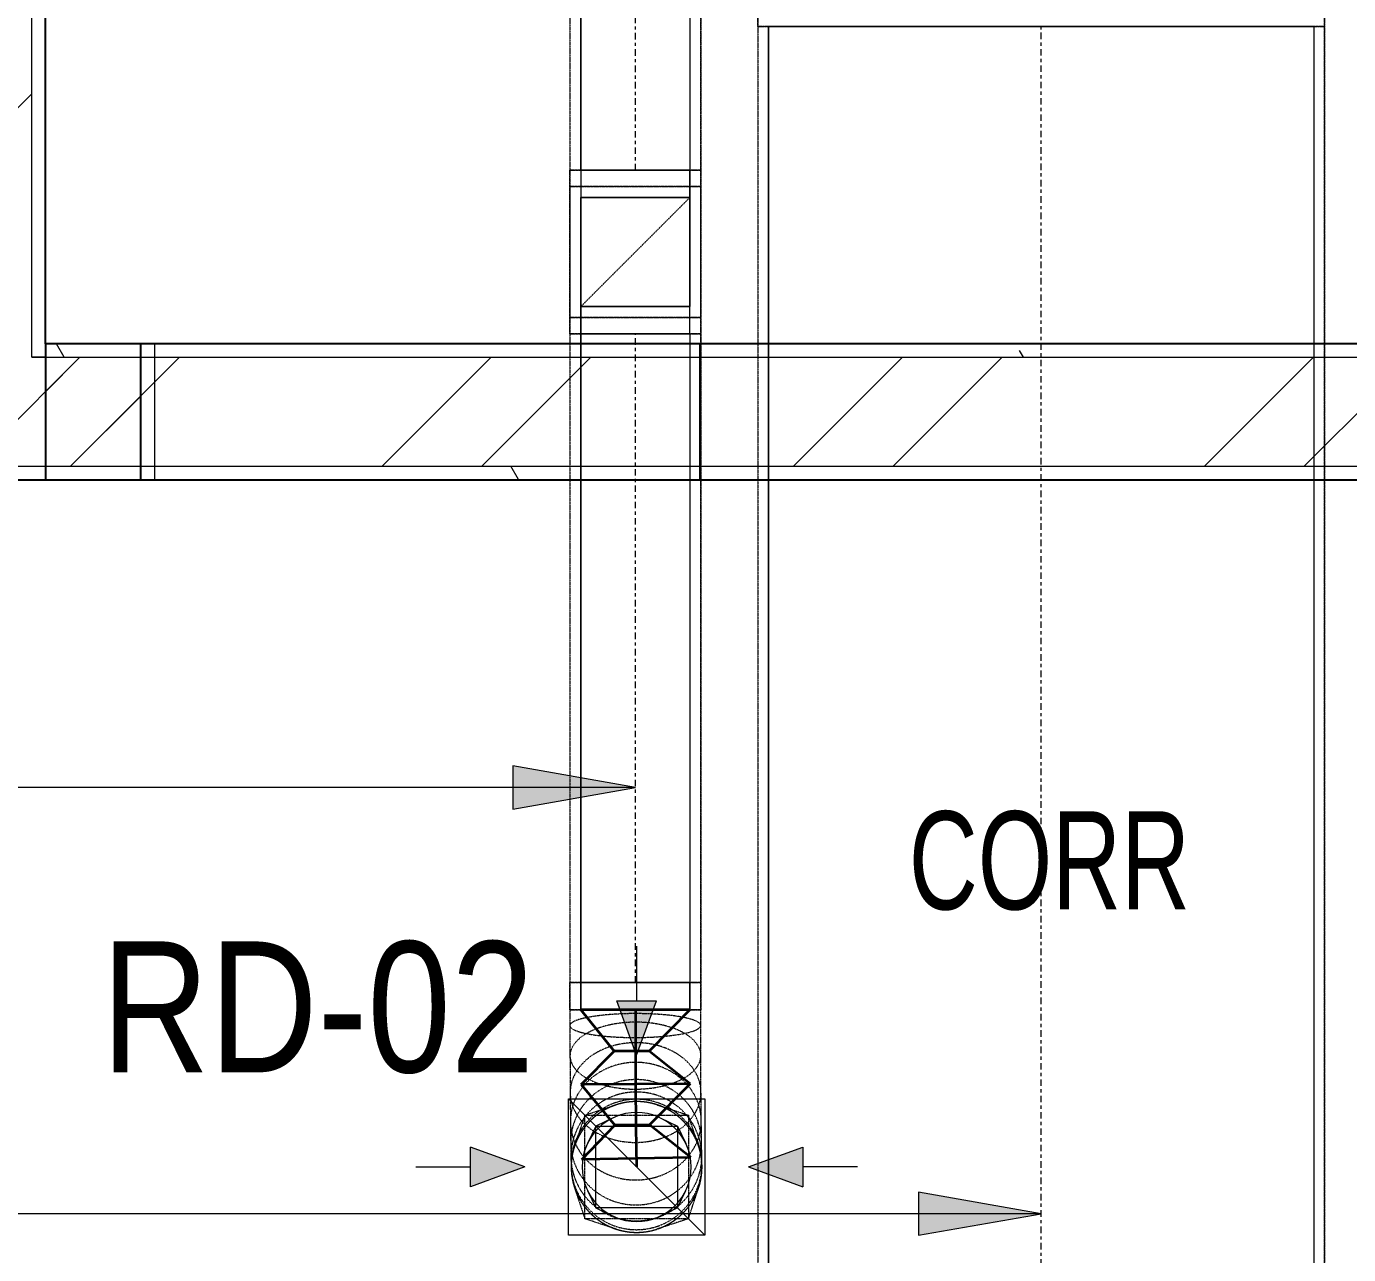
# Model space of a CAD drawing. Header units: inches. Extents: x -83664 to 20107, y -47222 to 19398.
# Drawn here: x -17882 to -15457, y -24710 to -22458 of the extents above; entities that cross this region are included whole.
import ezdxf

# ---------------------------------------------------------------- set-up
doc = ezdxf.new("R2010")
doc.units = ezdxf.units.IN
doc.header["$MEASUREMENT"] = 0
for name, pattern in [('Center', [29.999999, 12, -6, 6, -6]), ('Hidden 0_50', [1.0584, 0.5292, -0.5292]), ('Hidden 1_5', [2.2, 1.5, -0.7])]:
    doc.linetypes.add(name, pattern=pattern)
for name, color, linetype, lineweight in [('A-DETL-GENF', 7, 'Continuous', 9), ('A-WALL', 7, 'Continuous', 9), ('A-WALL-PATT', 7, 'Continuous', 25), ('G-ANNO-TEXT', 7, 'Continuous', 9), ('M-HVAC-CDFF', 7, 'Continuous', 9), ('M-HVAC-DUCT-ANNO', 7, 'Continuous', 9), ('M-HVAC-DUCT-CNTR', 7, 'Center', 9), ('M-HVAC-DUCT-IDEN', 7, 'Continuous', 18), ('ROOM TAG', 7, 'Continuous', 9)]:
    doc.layers.add(name, color=color, linetype=linetype, lineweight=lineweight)
for name, color, linetype, lineweight, true_color in [('FF ROOM TAG_dwg', 7, 'Continuous', 9, 0x767676), ('M-HVAC-DUCT', 7, 'Continuous', 9, 0xffe97f), ('M-HVAC-DUCT-PATT', 7, 'Continuous', 35, 0x007f00)]:
    doc.layers.add(name, color=color, linetype=linetype, lineweight=lineweight, true_color=true_color)
doc.styles.add('Arial Narrow_20', font='ARIALN.TTF', dxfattribs={"width": 0.85, "height": 4572})
doc.styles.add('Arial Narrow_21', font='ARIALN.TTF', dxfattribs={"height": 240})
pattern_1 = [(0, (0, 0), (1219.2, 304.8), [50.292, -864.108, 50.292, -864.108, -4876.8]), (0, (0, 0), (1219.2, 304.8), [-1828.8, 50.292, -1778.508, 50.292, -864.108, -2133.6]), (0, (0, 0), (1219.2, 304.8), [-4572, 50.292, -559.308, 50.292, -1473.708]), (120, (457.2, 152.4), (-873.56454, 903.4582), [50.292, -864.108, 50.292, -864.108, -4876.8]), (120, (457.2, 152.4), (-873.56454, 903.4582), [-1828.8, 50.292, -1778.508, 50.292, -864.108, -2133.6]), (120, (457.2, 152.4), (-873.56454, 903.4582), [-4572, 50.292, -559.308, 50.292, -1473.708]), (240, (609.6, 762), (-345.63546, -1208.2582), [50.292, -864.108, 50.292, -864.108, -4876.8]), (240, (609.6, 762), (-345.63546, -1208.2582), [-1828.8, 50.292, -1778.508, 50.292, -864.108, -2133.6]), (240, (609.6, 762), (-345.63546, -1208.2582), [-4572, 50.292, -559.308, 50.292, -1473.708])]
pattern_2 = [(45, (0, 0), (-377.1708, 377.1708), []), (45, (0, 571.5), (-377.1708, 377.1708), [])]

# ---------------------------------------------------------------- blocks, each defined once
blk = doc.blocks.new('GCE-AT-Return Air Rectangular Diffuser - 150x150-V71-FIRST FLOOR AC CONDITIONING LAYOUT - PART A')
at = {"layer": 'A-DETL-GENF', "true_color": 0xff00ff}
for points in [[(0, 205), (36.4, 305), (-36.4, 305)], [(-305, -36.4), (-205, 0), (-305, 36.4)], [(305, -36.4), (305, 36.4), (205, 0)], [(36.4, -305), (0, -205), (-36.4, -305)]]:
    blk.add_hatch(color=6, dxfattribs=at).paths.add_polyline_path(points)
at = {"layer": 'A-DETL-GENF', "color": 6, "true_color": 0xff00ff}
for p, q in [((0, 405), (0, 305)), ((0, 205), (-36.4, 305)), ((-36.4, 305), (36.4, 305)), ((0, 205), (36.4, 305)), ((-125, 125), (125, 125)), ((-125, -125), (-125, 125)), ((-125, 125), (125, -125)), ((125, 125), (125, -125)), ((-205, 0), (-305, 36.4)), ((-305, -36.4), (-305, 36.4)), ((205, 0), (305, 36.4)), ((305, 36.4), (305, -36.4)), ((405, 0), (305, 0)), ((-405, 0), (-305, 0)), ((-205, 0), (-305, -36.4)), ((205, 0), (305, -36.4)), ((125, -125), (-125, -125)), ((0, -205), (-36.4, -305)), ((0, -205), (36.4, -305)), ((-36.4, -305), (36.4, -305)), ((0, -405), (0, -305))]:
    blk.add_line(p, q, dxfattribs=at)
blk = doc.blocks.new('M_Rectangular to Round Transition - Angle - 45 Degree-7598639-FIRST FLOOR AC CONDITIONING LAYOUT - PART A')
at = {"layer": 'M-HVAC-DUCT', "color": 6, "true_color": 0xff00ff}
for p, q in [((137466.3, 77124.3), (137434.4, 77109)), ((137552.4, 77124.3), (137584.4, 77109)), ((137434.4, 77109), (137419.1, 77077.1)), ((137434.4, 77109), (137584.4, 77109)), ((137434.4, 76959), (137434.4, 77109)), ((137584.4, 77109), (137599.6, 77077.1)), ((137584.4, 77109), (137584.4, 76959)), ((137419.1, 76990.9), (137434.4, 76959)), ((137584.4, 76959), (137599.6, 76990.9)), ((137434.4, 76959), (137466.3, 76943.8)), ((137584.4, 76959), (137434.4, 76959)), ((137584.4, 76959), (137552.4, 76943.8))]:
    blk.add_line(p, q, dxfattribs=at)
for start, end in [(90, 180), (0, 90), (180, 270), (270, 0)]:
    blk.add_arc((137509.4, 77034), 100, start, end, dxfattribs=at)
blk = doc.blocks.new('M_Rec to Rnd Transition - Angle - 60 Degree-V162-FIRST FLOOR AC CONDITIONING LAYOUT - PART A')
at = {"layer": 'M-HVAC-DUCT', "color": 6, "true_color": 0xff00ff}
for p, q in [((0, 100), (50, 100)), ((50, 100), (0, 100)), ((0, 100), (0, -100)), ((0, -100), (0, 100)), ((50, 0), (50, 100)), ((50, 0), (50, 100)), ((50, -100), (50, 0)), ((50, -100), (50, 0)), ((0, -100), (50, -100)), ((50, -100), (0, -100))]:
    blk.add_line(p, q, dxfattribs=at)
blk = doc.blocks.new('M_Rec Elbow - Radius - 0_75W-V170-FIRST FLOOR AC CONDITIONING LAYOUT - PART A')
at = {"layer": 'M-HVAC-DUCT', "color": 6, "true_color": 0xff00ff}
for p, q in [((134791.4, 75600.8), (134591.4, 75600.8)), ((134591.4, 75400.8), (134591.4, 75600.8)), ((134591.4, 75600.8), (134791.4, 75600.8)), ((134591.4, 75350.8), (134591.4, 75600.8)), ((134791.4, 75600.8), (134791.4, 75400.8)), ((134791.4, 75350.8), (134791.4, 75600.8)), ((134791.4, 75400.8), (134591.4, 75400.8)), ((134591.4, 75400.8), (134591.4, 75350.8)), ((134791.4, 75350.8), (134791.4, 75400.8)), ((134591.4, 75350.8), (134791.4, 75350.8)), ((134791.4, 75350.8), (134591.4, 75350.8))]:
    blk.add_line(p, q, dxfattribs=at)
blk = doc.blocks.new('M_Rec Elbow - Radius - 0_75W-V171-FIRST FLOOR AC CONDITIONING LAYOUT - PART A')
at = {"layer": 'M-HVAC-DUCT', "color": 6, "true_color": 0xff00ff}
for p, q in [((134791.4, 75650.8), (134591.4, 75650.8)), ((134591.4, 75650.8), (134791.4, 75650.8)), ((134591.4, 75650.8), (134591.4, 75600.8)), ((134591.4, 75650.8), (134591.4, 75400.8)), ((134791.4, 75600.8), (134791.4, 75650.8)), ((134791.4, 75650.8), (134791.4, 75400.8)), ((134591.4, 75600.8), (134791.4, 75600.8)), ((134791.4, 75600.8), (134591.4, 75600.8)), ((134591.4, 75600.8), (134591.4, 75400.8)), ((134791.4, 75400.8), (134791.4, 75600.8)), ((134591.4, 75400.8), (134791.4, 75400.8))]:
    blk.add_line(p, q, dxfattribs=at)
blk = doc.blocks.new('TEMW-SMBZ-HO-BM-HVAC-00002_rvt-1-FIRST FLOOR AC CONDITIONING LAYOUT - PART A')
at = {"layer": 'M-HVAC-DUCT', "color": 6, "linetype": 'Hidden 0_50', "true_color": 0xff00ff}
for p, q in [((134571.4, 77767), (134571.4, 75650.8)), ((134571.4, 77767), (134571.4, 75650.8)), ((134811.4, 75650.8), (134811.4, 77767)), ((134811.4, 77767), (134811.4, 75650.8)), ((134915.8, 76347.4), (134915.8, 75914.6)), ((135955.8, 75914.6), (135955.8, 76347.4)), ((134915.8, 75914.6), (134915.8, 75983.3)), ((135955.8, 75983.3), (135955.8, 75914.6)), ((135955.8, 75914.6), (134915.8, 75914.6)), ((134915.8, 75914.6), (135955.8, 75914.6)), ((134915.8, 75914.6), (134915.8, 73041.2)), ((134915.8, 75914.6), (134915.8, 73041.2)), ((135955.8, 75914.6), (134915.8, 75914.6)), ((135955.8, 75914.6), (134915.8, 75914.6)), ((135955.8, 73041.2), (135955.8, 75914.6)), ((135955.8, 75914.6), (135955.8, 73041.2)), ((134811.4, 75650.8), (134571.4, 75650.8)), ((134571.4, 75650.8), (134811.4, 75650.8)), ((134571.4, 75650.8), (134571.4, 75380.8)), ((134571.4, 75620.8), (134571.4, 75650.8)), ((134811.4, 75650.8), (134571.4, 75650.8)), ((134571.4, 75650.8), (134811.4, 75650.8)), ((134811.4, 75650.8), (134811.4, 75620.8)), ((134811.4, 75380.8), (134811.4, 75650.8)), ((134811.4, 75620.8), (134571.4, 75620.8)), ((134571.4, 75620.8), (134571.4, 75350.8)), ((134571.4, 75620.8), (134571.4, 75380.8)), ((134811.4, 75620.8), (134571.4, 75620.8)), ((134811.4, 75620.8), (134571.4, 75620.8)), ((134571.4, 75620.8), (134571.4, 75380.8)), ((134571.4, 75380.8), (134571.4, 75620.8)), ((134571.4, 75620.8), (134811.4, 75620.8)), ((134571.4, 75620.8), (134811.4, 75620.8)), ((134571.4, 75380.8), (134571.4, 75620.8)), ((134571.4, 75620.8), (134811.4, 75620.8)), ((134811.4, 75380.8), (134811.4, 75620.8)), ((134811.4, 75350.8), (134811.4, 75620.8)), ((134811.4, 75380.8), (134811.4, 75620.8)), ((134811.4, 75620.8), (134811.4, 75380.8)), ((134811.4, 75620.8), (134811.4, 75380.8)), ((134571.4, 75350.8), (134571.4, 75380.8)), ((134571.4, 75380.8), (134811.4, 75380.8)), ((134571.4, 75380.8), (134811.4, 75380.8)), ((134811.4, 75380.8), (134571.4, 75380.8)), ((134571.4, 75380.8), (134811.4, 75380.8)), ((134811.4, 75380.8), (134811.4, 75350.8)), ((134811.4, 75350.8), (134571.4, 75350.8)), ((134571.4, 75350.8), (134811.4, 75350.8)), ((134571.4, 75350.8), (134571.4, 74160.8)), ((134571.4, 75350.8), (134571.4, 74160.8)), ((134811.4, 75350.8), (134571.4, 75350.8)), ((134811.4, 75350.8), (134571.4, 75350.8)), ((134811.4, 74160.8), (134811.4, 75350.8)), ((134811.4, 75350.8), (134811.4, 74160.8)), ((134571.4, 74160.8), (134571.4, 74110.8)), ((134571.4, 74110.8), (134571.4, 74160.8)), ((134571.4, 74160.8), (134811.4, 74160.8)), ((134811.4, 74160.8), (134571.4, 74160.8)), ((134811.4, 74160.8), (134571.4, 74160.8)), ((134571.4, 74160.8), (134811.4, 74160.8)), ((134811.4, 74160.8), (134811.4, 74110.8)), ((134811.4, 74110.8), (134811.4, 74160.8)), ((134571.4, 74110.8), (134571.4, 74081.8)), ((134811.4, 74110.8), (134571.4, 74110.8)), ((134811.4, 74110.8), (134571.4, 74110.8)), ((134571.4, 74110.8), (134691.4, 74110.8)), ((134571.4, 74110.8), (134691.4, 74110.8)), ((134691.4, 74110.8), (134811.4, 74110.8)), ((134691.4, 74110.8), (134811.4, 74110.8)), ((134811.4, 74082), (134811.4, 74110.8)), ((134571.4, 74081.8), (134571.5, 74026.3)), ((134811.5, 74027.1), (134811.4, 74082)), ((134571.5, 74026.2), (134571.8, 73958.3)), ((134811.8, 73959.7), (134811.5, 74027.1)), ((134571.9, 73958.1), (134572.3, 73905.4)), ((134812.3, 73907.5), (134811.8, 73959.9)), ((134598.7, 73917.5), (134656, 73936.5)), ((134731.3, 73936.5), (134788.7, 73917.5)), ((134572.3, 73905), (134572.8, 73866.3)), ((134598.7, 73917.5), (134579.7, 73860.1)), ((134598.7, 73727.5), (134598.7, 73917.5)), ((134598.7, 73917.5), (134788.7, 73917.5)), ((134807.6, 73860.1), (134788.7, 73917.5)), ((134788.7, 73917.5), (134788.7, 73727.5)), ((134812.8, 73869.4), (134812.3, 73907.9)), ((134572.8, 73865.8), (134573.2, 73839.8)), ((134813.2, 73843.9), (134812.8, 73869.8)), ((134573.2, 73839.2), (134573.6, 73824.5)), ((134573.6, 73823.9), (134573.7, 73819.3)), ((134813.5, 73829.8), (134813.2, 73844.4)), ((134813.6, 73825.8), (134813.5, 73830.4)), ((134579.7, 73784.9), (134598.7, 73727.5)), ((134788.7, 73727.5), (134807.6, 73784.9)), ((134656, 73708.6), (134598.7, 73727.5)), ((134788.7, 73727.5), (134598.7, 73727.5)), ((134788.7, 73727.5), (134731.3, 73708.6))]:
    blk.add_line(p, q, dxfattribs=at)
at = {"layer": 'M-HVAC-DUCT', "color": 6, "true_color": 0xff00ff}
for p, q in [((134591.4, 75650.8), (134591.4, 77767)), ((134591.4, 77767), (134591.4, 75650.8)), ((134791.4, 77767), (134791.4, 75650.8)), ((134791.4, 77767), (134791.4, 75650.8)), ((134935.8, 75914.6), (135935.8, 75914.6)), ((135935.8, 75914.6), (134935.8, 75914.6)), ((134935.8, 73041.2), (134935.8, 75914.6)), ((134935.8, 75914.6), (134935.8, 73041.2)), ((135935.8, 75914.6), (135935.8, 73041.2)), ((135935.8, 75914.6), (135935.8, 73041.2)), ((134591.4, 75650.8), (134791.4, 75650.8)), ((134791.4, 75650.8), (134591.4, 75650.8)), ((134591.4, 75350.8), (134791.4, 75350.8)), ((134791.4, 75350.8), (134591.4, 75350.8)), ((134591.4, 74160.8), (134591.4, 75350.8)), ((134591.4, 75350.8), (134591.4, 74160.8)), ((134791.4, 75350.8), (134791.4, 74160.8)), ((134791.4, 75350.8), (134791.4, 74160.8)), ((134591.4, 74160.8), (134791.4, 74160.8)), ((134791.4, 74160.8), (134591.4, 74160.8))]:
    blk.add_line(p, q, dxfattribs=at)
at = {"layer": 'M-HVAC-DUCT', "color": 6, "linetype": 'Hidden 0_50', "true_color": 0xff00ff}
for start, end in [(0.2648, 180.2648), (90, 180), (0, 90), (180.2648, 0.2648), (180, 270), (270, 0)]:
    blk.add_arc((134693.7, 73822.5), 120, start, end, dxfattribs=at)
for points in [[(134811.4, 74082), (134811.4, 74084), (134808.6, 74087.7), (134796.5, 74093.1), (134777.2, 74097.7), (134752.1, 74101.2), (134722.8, 74103.3), (134691.4, 74104.1), (134660, 74103.3), (134630.7, 74101), (134605.6, 74097.5), (134586.3, 74092.9), (134574.2, 74087.5), (134571.4, 74083.7), (134571.4, 74081.8)], [(134571.4, 74081.8), (134571.4, 74079.8), (134574.2, 74076.1), (134586.3, 74070.7), (134605.6, 74066.1), (134630.7, 74062.6), (134660, 74060.4), (134691.4, 74059.7), (134722.8, 74060.5), (134752.1, 74062.8), (134777.2, 74066.3), (134796.5, 74070.9), (134808.6, 74076.3), (134811.4, 74080.1), (134811.4, 74082)], [(134811.5, 74027), (134811.5, 74032.4), (134808.7, 74043.1), (134796.6, 74058.1), (134777.3, 74070.9), (134752.1, 74080.7), (134722.9, 74086.8), (134691.4, 74088.8), (134660, 74086.6), (134630.8, 74080.3), (134605.6, 74070.4), (134586.4, 74057.4), (134574.3, 74042.4), (134571.5, 74031.7), (134571.5, 74026.3)], [(134811.8, 73959.5), (134811.8, 73967.5), (134809, 73983.4), (134796.8, 74005.7), (134777.5, 74024.8), (134752.3, 74039.4), (134723, 74048.5), (134691.6, 74051.5), (134660.2, 74048.2), (134631, 74038.9), (134605.9, 74024.1), (134586.6, 74004.8), (134574.5, 73982.4), (134571.8, 73966.5), (134571.8, 73958.5)], [(134571.5, 74026.3), (134571.5, 74020.9), (134574.3, 74010.3), (134586.5, 73995.3), (134605.8, 73982.5), (134630.9, 73972.7), (134660.2, 73966.6), (134691.6, 73964.6), (134723, 73966.8), (134752.3, 73973.1), (134777.4, 73983), (134796.7, 73995.9), (134808.8, 74011), (134811.5, 74021.6), (134811.5, 74027)], [(134812.3, 73907.1), (134812.3, 73916.5), (134809.4, 73935.3), (134797.2, 73961.5), (134777.8, 73984), (134752.7, 74001.2), (134723.3, 74012), (134691.9, 74015.6), (134660.5, 74011.7), (134631.3, 74000.7), (134606.2, 73983.2), (134587, 73960.5), (134574.9, 73934.2), (134572.3, 73915.3), (134572.3, 73905.9)], [(134812.8, 73868.4), (134812.7, 73878.5), (134809.9, 73898.5), (134797.7, 73926.5), (134778.3, 73950.5), (134753.1, 73968.8), (134723.7, 73980.3), (134692.3, 73984.1), (134660.9, 73980), (134631.7, 73968.2), (134606.6, 73949.6), (134587.4, 73925.5), (134575.4, 73897.4), (134572.7, 73877.3), (134572.8, 73867.3)], [(134571.8, 73958.5), (134571.9, 73950.5), (134574.7, 73934.6), (134586.8, 73912.3), (134606.2, 73893.2), (134631.4, 73878.6), (134660.7, 73869.5), (134692.1, 73866.5), (134723.5, 73869.8), (134752.7, 73879.2), (134777.8, 73894), (134797.1, 73913.2), (134809.1, 73935.6), (134811.9, 73951.5), (134811.8, 73959.5)], [(134813.2, 73842.4), (134813.2, 73852.7), (134810.3, 73873.3), (134798.1, 73902.1), (134778.7, 73926.7), (134753.4, 73945.6), (134724.1, 73957.4), (134692.7, 73961.3), (134661.3, 73957.1), (134632.1, 73945), (134607, 73925.9), (134587.8, 73901.1), (134575.8, 73872.2), (134573.2, 73851.5), (134573.2, 73841.2)], [(134813.5, 73827.7), (134813.5, 73838.1), (134810.6, 73859), (134798.4, 73888.1), (134779, 73913.1), (134753.7, 73932.2), (134724.4, 73944.1), (134693, 73948.1), (134661.6, 73943.8), (134632.4, 73931.6), (134607.3, 73912.3), (134588.1, 73887.1), (134576.1, 73857.9), (134573.5, 73837), (134573.5, 73826.6)], [(134813.7, 73823.1), (134813.6, 73833.5), (134810.8, 73854.5), (134798.5, 73883.7), (134779.1, 73908.7), (134753.9, 73927.9), (134724.5, 73939.9), (134693.1, 73943.9), (134661.7, 73939.6), (134632.5, 73927.3), (134607.4, 73907.9), (134588.3, 73882.7), (134576.3, 73853.4), (134573.6, 73832.4), (134573.7, 73822)], [(134572.3, 73905.9), (134572.3, 73896.5), (134575.1, 73877.7), (134587.4, 73851.4), (134606.7, 73828.9), (134631.9, 73811.7), (134661.2, 73801), (134692.7, 73797.4), (134724.1, 73801.3), (134753.3, 73812.3), (134778.4, 73829.8), (134797.6, 73852.4), (134809.6, 73878.8), (134812.3, 73897.6), (134812.3, 73907.1)], [(134572.8, 73867.3), (134572.8, 73857.2), (134575.6, 73837.2), (134587.9, 73809.2), (134607.3, 73785.2), (134632.5, 73766.9), (134661.8, 73755.4), (134693.2, 73751.6), (134724.6, 73755.7), (134753.9, 73767.5), (134778.9, 73786.1), (134798.1, 73810.2), (134810.1, 73838.3), (134812.8, 73858.4), (134812.8, 73868.4)], [(134573.2, 73841.2), (134573.3, 73830.9), (134576.1, 73810.3), (134588.4, 73781.6), (134607.7, 73756.9), (134633, 73738), (134662.3, 73726.2), (134693.7, 73722.3), (134725.1, 73726.5), (134754.3, 73738.6), (134779.4, 73757.7), (134798.6, 73782.6), (134810.6, 73811.4), (134813.3, 73832.1), (134813.2, 73842.4)], [(134573.5, 73826.6), (134573.6, 73816.1), (134576.4, 73795.3), (134588.7, 73766.1), (134608.1, 73741.2), (134633.3, 73722.1), (134662.6, 73710.1), (134694.1, 73706.1), (134725.5, 73710.4), (134754.7, 73722.6), (134779.7, 73742), (134798.9, 73767.1), (134810.9, 73796.4), (134813.6, 73817.2), (134813.5, 73827.7)], [(134573.7, 73822), (134573.7, 73811.5), (134576.6, 73790.6), (134588.8, 73761.3), (134608.2, 73736.3), (134633.5, 73717.1), (134662.8, 73705.1), (134694.2, 73701.1), (134725.6, 73705.4), (134754.8, 73717.7), (134779.9, 73737.1), (134799.1, 73762.3), (134811, 73791.6), (134813.7, 73812.6), (134813.7, 73823.1)]]:
    blk.add_open_spline(points, degree=3, dxfattribs=at)
at = {"layer": 'M-HVAC-DUCT-ANNO', "color": 6, "linetype": 'Hidden 1_5', "true_color": 0xff00ff}
for p, q in [((134791.4, 75600.8), (134591.4, 75600.8)), ((134591.4, 75600.8), (134591.4, 75400.8)), ((134791.4, 75600.8), (134591.4, 75400.8)), ((134791.4, 75400.8), (134791.4, 75600.8)), ((134591.4, 75400.8), (134791.4, 75400.8))]:
    blk.add_line(p, q, dxfattribs=at)
at = {"layer": 'M-HVAC-DUCT-CNTR', "color": 6, "true_color": 0xff00ff}
for p, q in [((134691.4, 75650.8), (134691.4, 77767)), ((135435.8, 73041.2), (135435.8, 75914.6)), ((134691.4, 74160.8), (134691.4, 75350.8))]:
    blk.add_line(p, q, dxfattribs=at)
at = {"layer": 'M-HVAC-DUCT-CNTR', "color": 6, "linetype": 'Continuous', "lineweight": 35, "true_color": 0xff00ff}
blk.add_open_spline([(134691.4, 74110.8), (134691.4, 73894.4), (134693.7, 73822.5), (134693.7, 73822.5)], degree=3, dxfattribs=at)
at = {"layer": 'M-HVAC-DUCT-PATT', "color": 6, "true_color": 0xff00ff}
for p, q in [((134591.4, 74110.8), (134652.8, 74035)), ((134791.4, 74110.8), (134591.4, 74110.8)), ((134791.4, 74110.8), (134591.4, 74110.8)), ((134791.4, 74110.8), (134716.5, 74035.2)), ((134591.8, 73973.8), (134652.8, 74035)), ((134716.5, 74035.2), (134652.8, 74035)), ((134791.8, 73974.9), (134716.5, 74035.2)), ((134791.8, 73974.9), (134591.8, 73973.8)), ((134791.8, 73974.9), (134591.8, 73973.8)), ((134591.8, 73973.8), (134653.7, 73899)), ((134791.8, 73974.9), (134717.4, 73899.7)), ((134593.3, 73835.9), (134653.7, 73899)), ((134717.4, 73899.7), (134653.7, 73899)), ((134793.3, 73840.1), (134717.4, 73899.7)), ((134793.3, 73840.1), (134593.3, 73835.9))]:
    blk.add_line(p, q, dxfattribs=at)
at = {"layer": 'M-HVAC-CDFF', "color": 6, "linetype": 'Hidden 0_50', "lineweight": 9, "true_color": 0xff00ff}
blk.add_blockref('GCE-AT-Return Air Rectangular Diffuser - 150x150-V71-FIRST FLOOR AC CONDITIONING LAYOUT - PART A', (134693.7, 73822.5), dxfattribs=at)
at = {"layer": 'M-HVAC-DUCT', "color": 6, "linetype": 'Hidden 0_50', "lineweight": 9, "true_color": 0xff00ff}
for name, p in [('M_Rec Elbow - Radius - 0_75W-V171-FIRST FLOOR AC CONDITIONING LAYOUT - PART A', (0, 0)), ('M_Rec Elbow - Radius - 0_75W-V170-FIRST FLOOR AC CONDITIONING LAYOUT - PART A', (0, 0)), ('M_Rectangular to Round Transition - Angle - 45 Degree-7598639-FIRST FLOOR AC CONDITIONING LAYOUT - PART A', (-2815.7, -3211.5))]:
    blk.add_blockref(name, p, dxfattribs=at)
at = {"layer": 'M-HVAC-DUCT', "color": 6, "linetype": 'Hidden 0_50', "lineweight": 9, "true_color": 0xff00ff, "rotation": 270}
blk.add_blockref('M_Rec to Rnd Transition - Angle - 60 Degree-V162-FIRST FLOOR AC CONDITIONING LAYOUT - PART A', (134691.4, 74160.8), dxfattribs=at)
blk = doc.blocks.new('TEMW-SMBZ-HO-BM-HVAC-00002_rvt-2-FIRST FLOOR AC CONDITIONING LAYOUT - PART A')
at = {"layer": 'M-HVAC-DUCT', "color": 6, "linetype": 'Hidden 0_50', "true_color": 0xff00ff}
for p, q in [((134571.4, 77767), (134571.4, 75650.8)), ((134571.4, 77767), (134571.4, 75650.8)), ((134811.4, 75650.8), (134811.4, 77767)), ((134811.4, 77767), (134811.4, 75650.8)), ((134915.8, 76347.4), (134915.8, 75914.6)), ((135955.8, 75914.6), (135955.8, 76347.4)), ((134915.8, 75914.6), (134915.8, 75983.3)), ((135955.8, 75983.3), (135955.8, 75914.6)), ((135955.8, 75914.6), (134915.8, 75914.6)), ((134915.8, 75914.6), (135955.8, 75914.6)), ((134915.8, 75914.6), (134915.8, 73041.2)), ((134915.8, 75914.6), (134915.8, 73041.2)), ((135955.8, 75914.6), (134915.8, 75914.6)), ((135955.8, 75914.6), (134915.8, 75914.6)), ((135955.8, 73041.2), (135955.8, 75914.6)), ((135955.8, 75914.6), (135955.8, 73041.2)), ((134811.4, 75650.8), (134571.4, 75650.8)), ((134571.4, 75650.8), (134811.4, 75650.8)), ((134571.4, 75650.8), (134571.4, 75380.8)), ((134571.4, 75620.8), (134571.4, 75650.8)), ((134811.4, 75650.8), (134571.4, 75650.8)), ((134571.4, 75650.8), (134811.4, 75650.8)), ((134811.4, 75650.8), (134811.4, 75620.8)), ((134811.4, 75380.8), (134811.4, 75650.8)), ((134811.4, 75620.8), (134571.4, 75620.8)), ((134571.4, 75620.8), (134571.4, 75350.8)), ((134571.4, 75620.8), (134571.4, 75380.8)), ((134811.4, 75620.8), (134571.4, 75620.8)), ((134811.4, 75620.8), (134571.4, 75620.8)), ((134571.4, 75620.8), (134571.4, 75380.8)), ((134571.4, 75380.8), (134571.4, 75620.8)), ((134571.4, 75620.8), (134811.4, 75620.8)), ((134571.4, 75620.8), (134811.4, 75620.8)), ((134571.4, 75380.8), (134571.4, 75620.8)), ((134571.4, 75620.8), (134811.4, 75620.8)), ((134811.4, 75380.8), (134811.4, 75620.8)), ((134811.4, 75350.8), (134811.4, 75620.8)), ((134811.4, 75380.8), (134811.4, 75620.8)), ((134811.4, 75620.8), (134811.4, 75380.8)), ((134811.4, 75620.8), (134811.4, 75380.8)), ((134571.4, 75350.8), (134571.4, 75380.8)), ((134571.4, 75380.8), (134811.4, 75380.8)), ((134571.4, 75380.8), (134811.4, 75380.8)), ((134811.4, 75380.8), (134571.4, 75380.8)), ((134571.4, 75380.8), (134811.4, 75380.8)), ((134811.4, 75380.8), (134811.4, 75350.8)), ((134811.4, 75350.8), (134571.4, 75350.8)), ((134571.4, 75350.8), (134811.4, 75350.8)), ((134571.4, 75350.8), (134571.4, 74160.8)), ((134571.4, 75350.8), (134571.4, 74160.8)), ((134811.4, 75350.8), (134571.4, 75350.8)), ((134811.4, 75350.8), (134571.4, 75350.8)), ((134811.4, 74160.8), (134811.4, 75350.8)), ((134811.4, 75350.8), (134811.4, 74160.8)), ((134571.4, 74160.8), (134571.4, 74110.8)), ((134571.4, 74110.8), (134571.4, 74160.8)), ((134571.4, 74160.8), (134811.4, 74160.8)), ((134811.4, 74160.8), (134571.4, 74160.8)), ((134811.4, 74160.8), (134571.4, 74160.8)), ((134571.4, 74160.8), (134811.4, 74160.8)), ((134811.4, 74160.8), (134811.4, 74110.8)), ((134811.4, 74110.8), (134811.4, 74160.8)), ((134571.4, 74110.8), (134571.4, 74081.8)), ((134811.4, 74110.8), (134571.4, 74110.8)), ((134811.4, 74110.8), (134571.4, 74110.8)), ((134571.4, 74110.8), (134691.4, 74110.8)), ((134571.4, 74110.8), (134691.4, 74110.8)), ((134691.4, 74110.8), (134811.4, 74110.8)), ((134691.4, 74110.8), (134811.4, 74110.8)), ((134811.4, 74082), (134811.4, 74110.8)), ((134571.4, 74081.8), (134571.5, 74026.3)), ((134811.5, 74027.1), (134811.4, 74082)), ((134571.5, 74026.2), (134571.8, 73958.3)), ((134811.8, 73959.7), (134811.5, 74027.1)), ((134571.9, 73958.1), (134572.3, 73905.4)), ((134812.3, 73907.5), (134811.8, 73959.9)), ((134598.7, 73917.5), (134656, 73936.5)), ((134731.3, 73936.5), (134788.7, 73917.5)), ((134572.3, 73905), (134572.8, 73866.3)), ((134598.7, 73917.5), (134579.7, 73860.1)), ((134598.7, 73727.5), (134598.7, 73917.5)), ((134598.7, 73917.5), (134788.7, 73917.5)), ((134807.6, 73860.1), (134788.7, 73917.5)), ((134788.7, 73917.5), (134788.7, 73727.5)), ((134812.8, 73869.4), (134812.3, 73907.9)), ((134572.8, 73865.8), (134573.2, 73839.8)), ((134813.2, 73843.9), (134812.8, 73869.8)), ((134573.2, 73839.2), (134573.6, 73824.5)), ((134573.6, 73823.9), (134573.7, 73819.3)), ((134813.5, 73829.8), (134813.2, 73844.4)), ((134813.6, 73825.8), (134813.5, 73830.4)), ((134579.7, 73784.9), (134598.7, 73727.5)), ((134788.7, 73727.5), (134807.6, 73784.9)), ((134656, 73708.6), (134598.7, 73727.5)), ((134788.7, 73727.5), (134598.7, 73727.5)), ((134788.7, 73727.5), (134731.3, 73708.6))]:
    blk.add_line(p, q, dxfattribs=at)
at = {"layer": 'M-HVAC-DUCT', "color": 6, "true_color": 0xff00ff}
for p, q in [((134591.4, 75650.8), (134591.4, 77767)), ((134591.4, 77767), (134591.4, 75650.8)), ((134791.4, 77767), (134791.4, 75650.8)), ((134791.4, 77767), (134791.4, 75650.8)), ((134935.8, 75914.6), (135935.8, 75914.6)), ((135935.8, 75914.6), (134935.8, 75914.6)), ((134935.8, 73041.2), (134935.8, 75914.6)), ((134935.8, 75914.6), (134935.8, 73041.2)), ((135935.8, 75914.6), (135935.8, 73041.2)), ((135935.8, 75914.6), (135935.8, 73041.2)), ((134591.4, 75650.8), (134791.4, 75650.8)), ((134791.4, 75650.8), (134591.4, 75650.8)), ((134591.4, 75350.8), (134791.4, 75350.8)), ((134791.4, 75350.8), (134591.4, 75350.8)), ((134591.4, 74160.8), (134591.4, 75350.8)), ((134591.4, 75350.8), (134591.4, 74160.8)), ((134791.4, 75350.8), (134791.4, 74160.8)), ((134791.4, 75350.8), (134791.4, 74160.8)), ((134591.4, 74160.8), (134791.4, 74160.8)), ((134791.4, 74160.8), (134591.4, 74160.8))]:
    blk.add_line(p, q, dxfattribs=at)
at = {"layer": 'M-HVAC-DUCT', "color": 6, "linetype": 'Hidden 0_50', "true_color": 0xff00ff}
for start, end in [(0.2648, 180.2648), (90, 180), (0, 90), (180.2648, 0.2648), (180, 270), (270, 0)]:
    blk.add_arc((134693.7, 73822.5), 120, start, end, dxfattribs=at)
for points in [[(134811.4, 74082), (134811.4, 74084), (134808.6, 74087.7), (134796.5, 74093.1), (134777.2, 74097.7), (134752.1, 74101.2), (134722.8, 74103.3), (134691.4, 74104.1), (134660, 74103.3), (134630.7, 74101), (134605.6, 74097.5), (134586.3, 74092.9), (134574.2, 74087.5), (134571.4, 74083.7), (134571.4, 74081.8)], [(134571.4, 74081.8), (134571.4, 74079.8), (134574.2, 74076.1), (134586.3, 74070.7), (134605.6, 74066.1), (134630.7, 74062.6), (134660, 74060.4), (134691.4, 74059.7), (134722.8, 74060.5), (134752.1, 74062.8), (134777.2, 74066.3), (134796.5, 74070.9), (134808.6, 74076.3), (134811.4, 74080.1), (134811.4, 74082)], [(134811.5, 74027), (134811.5, 74032.4), (134808.7, 74043.1), (134796.6, 74058.1), (134777.3, 74070.9), (134752.1, 74080.7), (134722.9, 74086.8), (134691.4, 74088.8), (134660, 74086.6), (134630.8, 74080.3), (134605.6, 74070.4), (134586.4, 74057.4), (134574.3, 74042.4), (134571.5, 74031.7), (134571.5, 74026.3)], [(134811.8, 73959.5), (134811.8, 73967.5), (134809, 73983.4), (134796.8, 74005.7), (134777.5, 74024.8), (134752.3, 74039.4), (134723, 74048.5), (134691.6, 74051.5), (134660.2, 74048.2), (134631, 74038.9), (134605.9, 74024.1), (134586.6, 74004.8), (134574.5, 73982.4), (134571.8, 73966.5), (134571.8, 73958.5)], [(134571.5, 74026.3), (134571.5, 74020.9), (134574.3, 74010.3), (134586.5, 73995.3), (134605.8, 73982.5), (134630.9, 73972.7), (134660.2, 73966.6), (134691.6, 73964.6), (134723, 73966.8), (134752.3, 73973.1), (134777.4, 73983), (134796.7, 73995.9), (134808.8, 74011), (134811.5, 74021.6), (134811.5, 74027)], [(134812.3, 73907.1), (134812.3, 73916.5), (134809.4, 73935.3), (134797.2, 73961.5), (134777.8, 73984), (134752.7, 74001.2), (134723.3, 74012), (134691.9, 74015.6), (134660.5, 74011.7), (134631.3, 74000.7), (134606.2, 73983.2), (134587, 73960.5), (134574.9, 73934.2), (134572.3, 73915.3), (134572.3, 73905.9)], [(134812.8, 73868.4), (134812.7, 73878.5), (134809.9, 73898.5), (134797.7, 73926.5), (134778.3, 73950.5), (134753.1, 73968.8), (134723.7, 73980.3), (134692.3, 73984.1), (134660.9, 73980), (134631.7, 73968.2), (134606.6, 73949.6), (134587.4, 73925.5), (134575.4, 73897.4), (134572.7, 73877.3), (134572.8, 73867.3)], [(134571.8, 73958.5), (134571.9, 73950.5), (134574.7, 73934.6), (134586.8, 73912.3), (134606.2, 73893.2), (134631.4, 73878.6), (134660.7, 73869.5), (134692.1, 73866.5), (134723.5, 73869.8), (134752.7, 73879.2), (134777.8, 73894), (134797.1, 73913.2), (134809.1, 73935.6), (134811.9, 73951.5), (134811.8, 73959.5)], [(134813.2, 73842.4), (134813.2, 73852.7), (134810.3, 73873.3), (134798.1, 73902.1), (134778.7, 73926.7), (134753.4, 73945.6), (134724.1, 73957.4), (134692.7, 73961.3), (134661.3, 73957.1), (134632.1, 73945), (134607, 73925.9), (134587.8, 73901.1), (134575.8, 73872.2), (134573.2, 73851.5), (134573.2, 73841.2)], [(134813.5, 73827.7), (134813.5, 73838.1), (134810.6, 73859), (134798.4, 73888.1), (134779, 73913.1), (134753.7, 73932.2), (134724.4, 73944.1), (134693, 73948.1), (134661.6, 73943.8), (134632.4, 73931.6), (134607.3, 73912.3), (134588.1, 73887.1), (134576.1, 73857.9), (134573.5, 73837), (134573.5, 73826.6)], [(134813.7, 73823.1), (134813.6, 73833.5), (134810.8, 73854.5), (134798.5, 73883.7), (134779.1, 73908.7), (134753.9, 73927.9), (134724.5, 73939.9), (134693.1, 73943.9), (134661.7, 73939.6), (134632.5, 73927.3), (134607.4, 73907.9), (134588.3, 73882.7), (134576.3, 73853.4), (134573.6, 73832.4), (134573.7, 73822)], [(134572.3, 73905.9), (134572.3, 73896.5), (134575.1, 73877.7), (134587.4, 73851.4), (134606.7, 73828.9), (134631.9, 73811.7), (134661.2, 73801), (134692.7, 73797.4), (134724.1, 73801.3), (134753.3, 73812.3), (134778.4, 73829.8), (134797.6, 73852.4), (134809.6, 73878.8), (134812.3, 73897.6), (134812.3, 73907.1)], [(134572.8, 73867.3), (134572.8, 73857.2), (134575.6, 73837.2), (134587.9, 73809.2), (134607.3, 73785.2), (134632.5, 73766.9), (134661.8, 73755.4), (134693.2, 73751.6), (134724.6, 73755.7), (134753.9, 73767.5), (134778.9, 73786.1), (134798.1, 73810.2), (134810.1, 73838.3), (134812.8, 73858.4), (134812.8, 73868.4)], [(134573.2, 73841.2), (134573.3, 73830.9), (134576.1, 73810.3), (134588.4, 73781.6), (134607.7, 73756.9), (134633, 73738), (134662.3, 73726.2), (134693.7, 73722.3), (134725.1, 73726.5), (134754.3, 73738.6), (134779.4, 73757.7), (134798.6, 73782.6), (134810.6, 73811.4), (134813.3, 73832.1), (134813.2, 73842.4)], [(134573.5, 73826.6), (134573.6, 73816.1), (134576.4, 73795.3), (134588.7, 73766.1), (134608.1, 73741.2), (134633.3, 73722.1), (134662.6, 73710.1), (134694.1, 73706.1), (134725.5, 73710.4), (134754.7, 73722.6), (134779.7, 73742), (134798.9, 73767.1), (134810.9, 73796.4), (134813.6, 73817.2), (134813.5, 73827.7)], [(134573.7, 73822), (134573.7, 73811.5), (134576.6, 73790.6), (134588.8, 73761.3), (134608.2, 73736.3), (134633.5, 73717.1), (134662.8, 73705.1), (134694.2, 73701.1), (134725.6, 73705.4), (134754.8, 73717.7), (134779.9, 73737.1), (134799.1, 73762.3), (134811, 73791.6), (134813.7, 73812.6), (134813.7, 73823.1)]]:
    blk.add_open_spline(points, degree=3, dxfattribs=at)
at = {"layer": 'M-HVAC-DUCT-ANNO', "color": 6, "linetype": 'Hidden 1_5', "true_color": 0xff00ff}
for p, q in [((134791.4, 75600.8), (134591.4, 75600.8)), ((134591.4, 75600.8), (134591.4, 75400.8)), ((134791.4, 75600.8), (134591.4, 75400.8)), ((134791.4, 75400.8), (134791.4, 75600.8)), ((134591.4, 75400.8), (134791.4, 75400.8))]:
    blk.add_line(p, q, dxfattribs=at)
at = {"layer": 'M-HVAC-DUCT-CNTR', "color": 6, "true_color": 0xff00ff}
for p, q in [((134691.4, 75650.8), (134691.4, 77767)), ((135435.8, 73041.2), (135435.8, 75914.6)), ((134691.4, 74160.8), (134691.4, 75350.8))]:
    blk.add_line(p, q, dxfattribs=at)
at = {"layer": 'M-HVAC-DUCT-CNTR', "color": 6, "linetype": 'Continuous', "lineweight": 35, "true_color": 0xff00ff}
blk.add_open_spline([(134691.4, 74110.8), (134691.4, 73894.4), (134693.7, 73822.5), (134693.7, 73822.5)], degree=3, dxfattribs=at)
at = {"layer": 'M-HVAC-DUCT-PATT', "color": 6, "true_color": 0xff00ff}
for p, q in [((134591.4, 74110.8), (134652.8, 74035)), ((134791.4, 74110.8), (134591.4, 74110.8)), ((134791.4, 74110.8), (134591.4, 74110.8)), ((134791.4, 74110.8), (134716.5, 74035.2)), ((134591.8, 73973.8), (134652.8, 74035)), ((134716.5, 74035.2), (134652.8, 74035)), ((134791.8, 73974.9), (134716.5, 74035.2)), ((134791.8, 73974.9), (134591.8, 73973.8)), ((134791.8, 73974.9), (134591.8, 73973.8)), ((134591.8, 73973.8), (134653.7, 73899)), ((134791.8, 73974.9), (134717.4, 73899.7)), ((134593.3, 73835.9), (134653.7, 73899)), ((134717.4, 73899.7), (134653.7, 73899)), ((134793.3, 73840.1), (134717.4, 73899.7)), ((134793.3, 73840.1), (134593.3, 73835.9))]:
    blk.add_line(p, q, dxfattribs=at)
at = {"layer": 'M-HVAC-CDFF', "color": 6, "linetype": 'Hidden 0_50', "lineweight": 9, "true_color": 0xff00ff}
blk.add_blockref('GCE-AT-Return Air Rectangular Diffuser - 150x150-V71-FIRST FLOOR AC CONDITIONING LAYOUT - PART A', (134693.7, 73822.5), dxfattribs=at)
at = {"layer": 'M-HVAC-DUCT', "color": 6, "linetype": 'Hidden 0_50', "lineweight": 9, "true_color": 0xff00ff}
for name, p in [('M_Rec Elbow - Radius - 0_75W-V171-FIRST FLOOR AC CONDITIONING LAYOUT - PART A', (0, 0)), ('M_Rec Elbow - Radius - 0_75W-V170-FIRST FLOOR AC CONDITIONING LAYOUT - PART A', (0, 0)), ('M_Rectangular to Round Transition - Angle - 45 Degree-7598639-FIRST FLOOR AC CONDITIONING LAYOUT - PART A', (-2815.7, -3211.5))]:
    blk.add_blockref(name, p, dxfattribs=at)
at = {"layer": 'M-HVAC-DUCT', "color": 6, "linetype": 'Hidden 0_50', "lineweight": 9, "true_color": 0xff00ff, "rotation": 270}
blk.add_blockref('M_Rec to Rnd Transition - Angle - 60 Degree-V162-FIRST FLOOR AC CONDITIONING LAYOUT - PART A', (134691.4, 74160.8), dxfattribs=at)
blk = doc.blocks.new('SMBZ_Hospital Arch Model_2026_01_29_rvt-1-FIRST FLOOR AC CONDITIONING LAYOUT - PART A')
at = {"layer": 'A-WALL-PATT', "lineweight": 9, "true_color": 0xbbbbbb}
h = blk.add_hatch(dxfattribs=at)
h.set_pattern_fill('FP_12', color=9, style=0, pattern_type=2)
h.set_pattern_definition(pattern_2)
h.paths.add_polyline_path([(133384.4, 75307.7), (133584.4, 75307.7), (133584.4, 78594.5), (133384.4, 78594.5), (133384.4, 75332.7)])
h = blk.add_hatch(dxfattribs=at)
h.set_pattern_fill('FP_13', color=9, style=0, pattern_type=2)
h.set_pattern_definition(pattern_1)
h.paths.add_polyline_path([(133384.4, 75307.7), (133384.4, 75332.7), (130559.4, 75332.7), (130559.4, 75307.7), (132914.7, 75307.7)])
h.paths.add_polyline_path([(130134.4, 75307.7), (130334.4, 75307.7), (130334.4, 75332.7), (130134.4, 75332.7)])
h.paths.add_polyline_path([(133784.4, 75307.7), (133784.4, 75332.7), (133609.4, 75332.7), (133609.4, 75307.7)])
h = blk.add_hatch(dxfattribs=at)
h.set_pattern_fill('FP_13', color=9, style=0, pattern_type=2)
h.set_pattern_definition(pattern_1)
h.paths.add_polyline_path([(133609.4, 75307.7), (136059.4, 75307.7), (136059.4, 75332.7), (133609.4, 75332.7)])
h.paths.add_polyline_path([(137272.7, 75307.7), (137272.7, 75332.7), (136284.4, 75332.7), (136284.4, 75307.7), (136870.4, 75307.7)])
h = blk.add_hatch(dxfattribs=at)
h.set_pattern_fill('FP_12', color=9, style=0, pattern_type=2)
h.set_pattern_definition(pattern_2)
h.paths.add_polyline_path([(132914.7, 75107.7), (133784.4, 75107.7), (133784.4, 75307.7), (130134.4, 75307.7), (130134.4, 75107.7)])
h = blk.add_hatch(dxfattribs=at)
h.set_pattern_fill('FP_12', color=9, style=0, pattern_type=2)
h.set_pattern_definition(pattern_2)
h.paths.add_polyline_path([(136079.2, 75107.7), (137272.7, 75107.7), (137272.7, 75307.7), (133609.4, 75307.7), (133609.4, 75107.7)])
h = blk.add_hatch(dxfattribs=at)
h.set_pattern_fill('FP_13', color=9, style=0, pattern_type=2)
h.set_pattern_definition(pattern_1)
h.paths.add_polyline_path([(133784.4, 75082.7), (133784.4, 75107.7), (130134.4, 75107.7), (130134.4, 75082.7), (132914.7, 75082.7)])
h = blk.add_hatch(dxfattribs=at)
h.set_pattern_fill('FP_13', color=9, style=0, pattern_type=2)
h.set_pattern_definition(pattern_1)
h.paths.add_polyline_path([(137272.7, 75082.7), (137272.7, 75107.7), (133609.4, 75107.7), (133609.4, 75082.7), (136079.2, 75082.7)])
at = {"layer": 'A-WALL', "color": 9, "true_color": 0xbbbbbb}
for p, q in [((133584.4, 75332.7), (133584.4, 78594.5)), ((133609.4, 75332.7), (133609.4, 77444.5)), ((133584.4, 75307.7), (133584.4, 75332.7)), ((133784.4, 75332.7), (133609.4, 75332.7)), ((133809.4, 75332.7), (133609.4, 75332.7)), ((133609.4, 75082.7), (133609.4, 75332.7)), ((133784.4, 75332.7), (133784.4, 75082.7)), ((134809.4, 75332.7), (133809.4, 75332.7)), ((133809.4, 75332.7), (133809.4, 75082.7)), ((133809.4, 75332.7), (133809.4, 75082.7)), ((136059.4, 75332.7), (134809.4, 75332.7)), ((134809.4, 75082.7), (134809.4, 75332.7)), ((134809.4, 75332.7), (134809.4, 75082.7)), ((133584.4, 75307.7), (133609.4, 75307.7)), ((133609.4, 75307.7), (133584.4, 75307.7)), ((133609.4, 75307.7), (133784.4, 75307.7)), ((133609.4, 75307.7), (136059.4, 75307.7)), ((130134.4, 75107.7), (133784.4, 75107.7)), ((133609.4, 75107.7), (137272.7, 75107.7)), ((130134.4, 75082.7), (133784.4, 75082.7)), ((133609.4, 75082.7), (133809.4, 75082.7)), ((133809.4, 75082.7), (134809.4, 75082.7)), ((134809.4, 75082.7), (137272.7, 75082.7))]:
    blk.add_line(p, q, dxfattribs=at)
at = {"layer": 'A-WALL', "color": 9, "lineweight": 25, "true_color": 0xbbbbbb}
for p, q in [((133609.4, 75332.7), (133609.4, 78594.5)), ((133784.4, 75332.7), (133609.4, 75332.7)), ((136059.4, 75332.7), (133609.4, 75332.7)), ((133609.4, 75332.7), (133609.4, 75082.7)), ((133784.4, 75082.7), (133784.4, 75332.7)), ((130134.4, 75082.7), (133784.4, 75082.7)), ((133609.4, 75082.7), (137272.7, 75082.7))]:
    blk.add_line(p, q, dxfattribs=at)
blk = doc.blocks.new('FF ROOM TAG_dwg-8877209-FIRST FLOOR AC CONDITIONING LAYOUT - PART A')
at = {"layer": 'ROOM TAG', "insert": (1447409, 1774906), "char_height": 4572, "width": 15370.9, "attachment_point": 2, "line_spacing_factor": 0.974696, "style": 'Arial Narrow_20'}
blk.add_mtext('CORR', dxfattribs=at)

msp = doc.modelspace()

# ---------------------------------------------------------------- hatches: boundary and pattern name
at = {"layer": 'M-HVAC-DUCT-IDEN', "lineweight": 9}
for points in [[(-16765.3, -23853.7), (-16990.3, -23814), (-16990.3, -23893.4)], [(-16020.9, -24635.4), (-16245.9, -24595.7), (-16245.9, -24675)]]:
    msp.add_hatch(color=256, dxfattribs=at).paths.add_polyline_path(points)

# ---------------------------------------------------------------- linework, layer by layer
for p, q in [((-16765.3, -23853.7), (-16990.3, -23814)), ((-16990.3, -23814), (-16990.3, -23893.4)), ((-16765.3, -23853.7), (-18425.8, -23853.7)), ((-16990.3, -23893.4), (-16765.3, -23853.7)), ((-16020.9, -24635.4), (-16245.9, -24595.7)), ((-16245.9, -24595.7), (-16245.9, -24675)), ((-16020.9, -24635.4), (-18382.4, -24635.4)), ((-16245.9, -24675), (-16020.9, -24635.4))]:
    msp.add_line(p, q, dxfattribs=at)

# ---------------------------------------------------------------- block references
at = {"lineweight": 5}
for name in ['SMBZ_Hospital Arch Model_2026_01_29_rvt-1-FIRST FLOOR AC CONDITIONING LAYOUT - PART A', 'TEMW-SMBZ-HO-BM-HVAC-00002_rvt-1-FIRST FLOOR AC CONDITIONING LAYOUT - PART A', 'TEMW-SMBZ-HO-BM-HVAC-00002_rvt-2-FIRST FLOOR AC CONDITIONING LAYOUT - PART A']:
    msp.add_blockref(name, (-151456.7, -98372.2), dxfattribs=at)
at = {"layer": 'FF ROOM TAG_dwg', "color": 7, "xscale": 0.03937007874015915, "yscale": 0.03937007874015915, "zscale": 0.03937007874015915}
msp.add_blockref('FF ROOM TAG_dwg-8877209-FIRST FLOOR AC CONDITIONING LAYOUT - PART A', (-72990.3, -93775.4), dxfattribs=at)
msp.add_blockref('FF ROOM TAG_dwg-8877209-FIRST FLOOR AC CONDITIONING LAYOUT - PART A', (-72990.3, -93775.4), dxfattribs=at)
msp.add_blockref('FF ROOM TAG_dwg-8877209-FIRST FLOOR AC CONDITIONING LAYOUT - PART A', (-72990.3, -93775.4), dxfattribs=at)
msp.add_blockref('FF ROOM TAG_dwg-8877209-FIRST FLOOR AC CONDITIONING LAYOUT - PART A', (-72990.3, -93775.4), dxfattribs=at)
msp.add_blockref('FF ROOM TAG_dwg-8877209-FIRST FLOOR AC CONDITIONING LAYOUT - PART A', (-72990.3, -93775.4), dxfattribs=at)

# ---------------------------------------------------------------- texts
at = {"layer": 'G-ANNO-TEXT', "insert": (-17745, -24136), "char_height": 240, "width": 1010.126, "attachment_point": 1, "style": 'Arial Narrow_21'}
msp.add_mtext('RD-02', dxfattribs=at)

doc.saveas('drawing.dxf')
